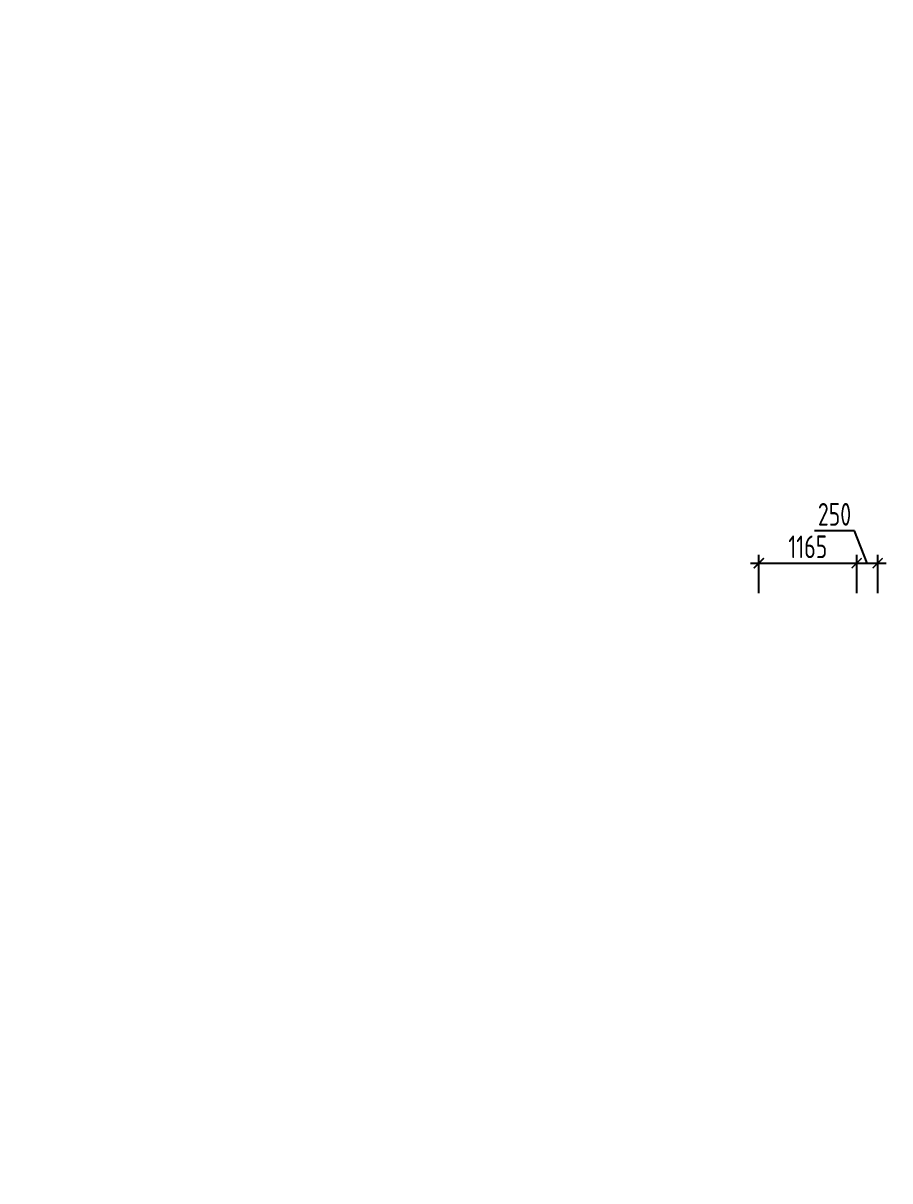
# Model space of a CAD drawing. Header units: millimetres. Extents: x -350007 to 536090, y -888 to 198380.
# Drawn here: x -301642 to -291322, y 66846 to 80636 of the extents above; entities that cross this region are included whole.
import ezdxf

# ---------------------------------------------------------------- set-up
doc = ezdxf.new("R2010")
doc.units = ezdxf.units.MM
doc.layers.add('АР_Размеры нов.', color=15, linetype='Continuous', lineweight=0)
doc.styles.add('ISOCPEUR', font='isocpeur.ttf', dxfattribs={"width": 0.7})
doc.dimstyles.new('R_100', dxfattribs={"dimtxt": 270, "dimasz": 120, "dimexe": 100, "dimexo": 0, "dimgap": 60, "dimtad": 1, "dimdec": 0, "dimrnd": 5, "dimzin": 0, "dimdsep": 46, "dimtxsty": 'ISOCPEUR', "dimblk": 'ARCHTICK', "dimcen": 0, "dimdle": 100, "dimclrd": 256, "dimclre": 256, "dimclrt": 256, "dimadec": 0, "dimazin": 0, "dimtfac": 2, "dimtdec": 0, "dimtofl": 0, "dimtmove": 1, "dimatfit": 3, "dimfxl": 1, "dimtvp": 3, "dimtolj": 1, "dimtzin": 0, "dimarcsym": 0})

# ---------------------------------------------------------------- blocks, each defined once
blk = doc.blocks.new('_ArchTick')
at = {"color": 0, "linetype": 'ByBlock', "const_width": 0.15}
blk.add_lwpolyline([(-0.5, -0.5), (0.5, 0.5)], dxfattribs=at)
blk = doc.blocks.new('*D2562')
at = {"layer": 'АР_Размеры нов.', "lineweight": -2, "ltscale": 100, "transparency": 16777216}
for p, q in [((-292982, 74203), (-291617, 74203)), ((-292882, 73847), (-292882, 74303)), ((-291717, 73847), (-291717, 74303))]:
    blk.add_line(p, q, dxfattribs=at)
at = {"layer": 'АР_Размеры нов.', "lineweight": -2, "ltscale": 100, "transparency": 16777216, "xscale": 120, "yscale": 120, "zscale": 120, "rotation": 180}
blk.add_blockref('_ArchTick', (-292882, 74203), dxfattribs=at)
at = {"layer": 'АР_Размеры нов.', "lineweight": -2, "ltscale": 100, "transparency": 16777216, "xscale": 120, "yscale": 120, "zscale": 120}
blk.add_blockref('_ArchTick', (-291717, 74203), dxfattribs=at)
at = {"layer": 'АР_Размеры нов.', "ltscale": 100, "transparency": 16777216, "insert": (-292299, 74398), "char_height": 270, "attachment_point": 5, "style": 'ISOCPEUR'}
blk.add_mtext('\\A1;1165', dxfattribs=at)
blk = doc.blocks.new('*D2563')
at = {"layer": 'АР_Размеры нов.', "lineweight": -2, "ltscale": 100, "transparency": 16777216}
for p, q in [((-291742, 74590), (-292221, 74590)), ((-291592, 74203), (-291742, 74590)), ((-291817, 74203), (-291367, 74203)), ((-291717, 73847), (-291717, 74303)), ((-291467, 73847), (-291467, 74303))]:
    blk.add_line(p, q, dxfattribs=at)
at = {"layer": 'АР_Размеры нов.', "lineweight": -2, "ltscale": 100, "transparency": 16777216, "xscale": 120, "yscale": 120, "zscale": 120, "rotation": 180}
blk.add_blockref('_ArchTick', (-291717, 74203), dxfattribs=at)
at = {"layer": 'АР_Размеры нов.', "lineweight": -2, "ltscale": 100, "transparency": 16777216, "xscale": 120, "yscale": 120, "zscale": 120}
blk.add_blockref('_ArchTick', (-291467, 74203), dxfattribs=at)
at = {"layer": 'АР_Размеры нов.', "ltscale": 100, "transparency": 16777216, "insert": (-291981, 74785), "char_height": 270, "attachment_point": 5, "style": 'ISOCPEUR'}
blk.add_mtext('\\A1;250', dxfattribs=at)
blk = doc.blocks.new('*D7171')
at = {"layer": 'АР_Размеры нов.', "lineweight": -2, "transparency": 16777216}
for p, q in [((-301542, 115211), (-301542, 114753)), ((-301341, 115051), (-301341, 114753)), ((-301642, 114853), (-301241, 114853)), ((-301442, 114853), (-301263, 114258)), ((-301263, 114258), (-300784, 114258)), ((-182484, 67738), (-182925, 67738)), ((-182494, 67218), (-182484, 67738)), ((-182544, 66846), (-182544, 67318)), ((-182444, 66846), (-182444, 67318)), ((-182544, 67218), (-182664, 67218)), ((-182444, 67218), (-182544, 67218)), ((-182444, 67218), (-182324, 67218))]:
    blk.add_line(p, q, dxfattribs=at)
at = {"layer": 'АР_Размеры нов.', "lineweight": -2, "transparency": 16777216, "xscale": 120, "yscale": 120, "zscale": 120, "rotation": 180}
for p in [(-301542, 114853), (-182444, 67218)]:
    blk.add_blockref('_ArchTick', p, dxfattribs=at)
at = {"layer": 'АР_Размеры нов.', "lineweight": -2, "transparency": 16777216, "xscale": 120, "yscale": 120, "zscale": 120}
for p in [(-301341, 114853), (-182544, 67218)]:
    blk.add_blockref('_ArchTick', p, dxfattribs=at)
at = {"layer": 'АР_Размеры нов.', "transparency": 16777216, "char_height": 270, "attachment_point": 5, "style": 'ISOCPEUR'}
for s, insert in [('\\A1;200', (-301024, 114453)), ('\\A1;100', (-182705, 67933))]:
    blk.add_mtext(s, dxfattribs=dict(at, insert=insert))

msp = doc.modelspace()

# ---------------------------------------------------------------- dimensions: what is measured, and where the dimension line sits
at = {"layer": 'АР_Размеры нов.'}
dim = msp.add_linear_dim(base=(-182543.8, 67218.2), p1=(-182443.8, 66845.6), p2=(-182543.8, 66845.6), dimstyle='R_100', override={"dimpost": '\\X'}, dxfattribs=at)
dim.commit()
dim.dimension.update_dxf_attribs({"geometry": '*D7171', "text_midpoint": (-182543.9, 67738.2), "dimtype": 160})
dim = msp.add_linear_dim(base=(-301341.3, 114852.6), p1=(-301542.1, 115210.7), p2=(-301341.3, 115050.7), dimstyle='R_100', override={"dimpost": '\\X'}, dxfattribs=at)
dim.commit()
dim.dimension.update_dxf_attribs({"geometry": '*D7171', "text_midpoint": (-301203.2, 114452.6)})
at = {"layer": 'АР_Размеры нов.', "ltscale": 100}
dim = msp.add_linear_dim(base=(-291467, 74202.7), p1=(-291716.7, 73847.3), p2=(-291467, 73847.3), dimstyle='R_100', override={"dimpost": '\\X', "dimfxl": 2.5, "dimarcsym": 2}, dxfattribs=at)
dim.commit()
dim.dimension.update_dxf_attribs({"geometry": '*D2563', "text_midpoint": (-291801.8, 74590.5), "dimtype": 160})
dim = msp.add_linear_dim(base=(-291716.7, 74202.7), p1=(-292881.7, 73847.3), p2=(-291716.7, 73847.3), dimstyle='R_100', override={"dimpost": '\\X', "dimfxl": 2.5, "dimarcsym": 2}, dxfattribs=at)
dim.commit()
dim.dimension.update_dxf_attribs({"geometry": '*D2562', "text_midpoint": (-292299.2, 74397.7)})

doc.saveas('drawing.dxf')
